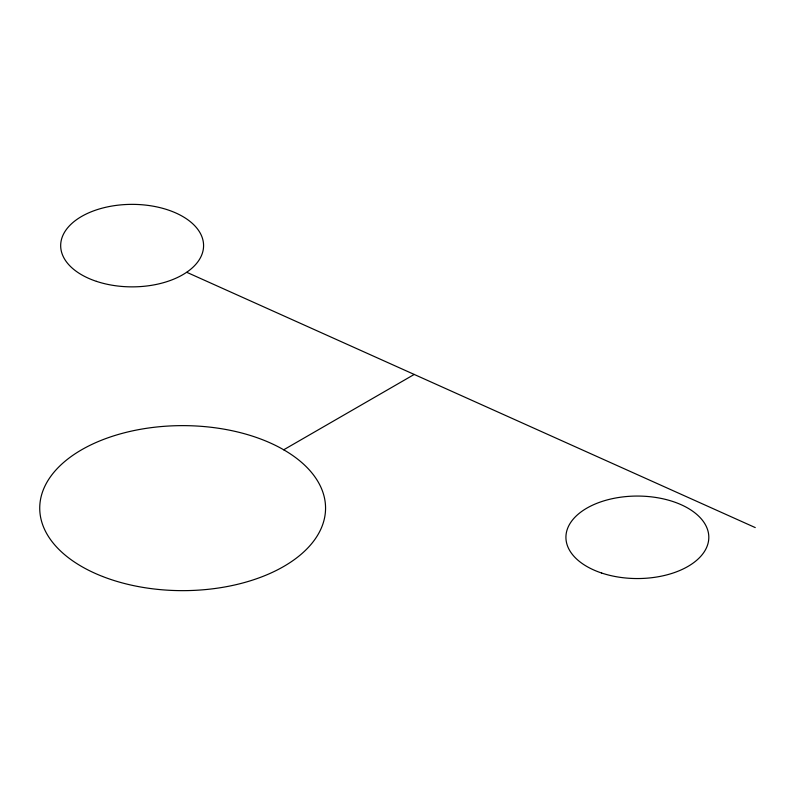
<?xml version="1.0" encoding="UTF-8"?>
<svg xmlns="http://www.w3.org/2000/svg" width="795" height="795" viewBox="0 0 795 795"><rect width="100%" height="100%" fill="white"/><g stroke="black" fill="none" stroke-linecap="round" stroke-linejoin="round"><path stroke-width="1.19" d="M283.696 449.801L414.215 374.445M186.865 272.347L755.25 527.582M102.555 576.464A142.901 82.501 0 0 0 325.195 514.017A142.901 82.501 0 0 0 120.214 433.921A142.901 82.501 0 0 0 102.555 576.464M601.636 573.026A71.451 41.251 0 0 0 708.812 537.301A71.451 41.251 0 0 0 601.636 501.585A71.451 41.251 0 0 0 601.636 573.026M96.404 281.341A71.451 41.251 0 0 0 203.58 245.615A71.451 41.251 0 0 0 96.404 209.89A71.451 41.251 0 0 0 96.404 281.341"/></g></svg>
